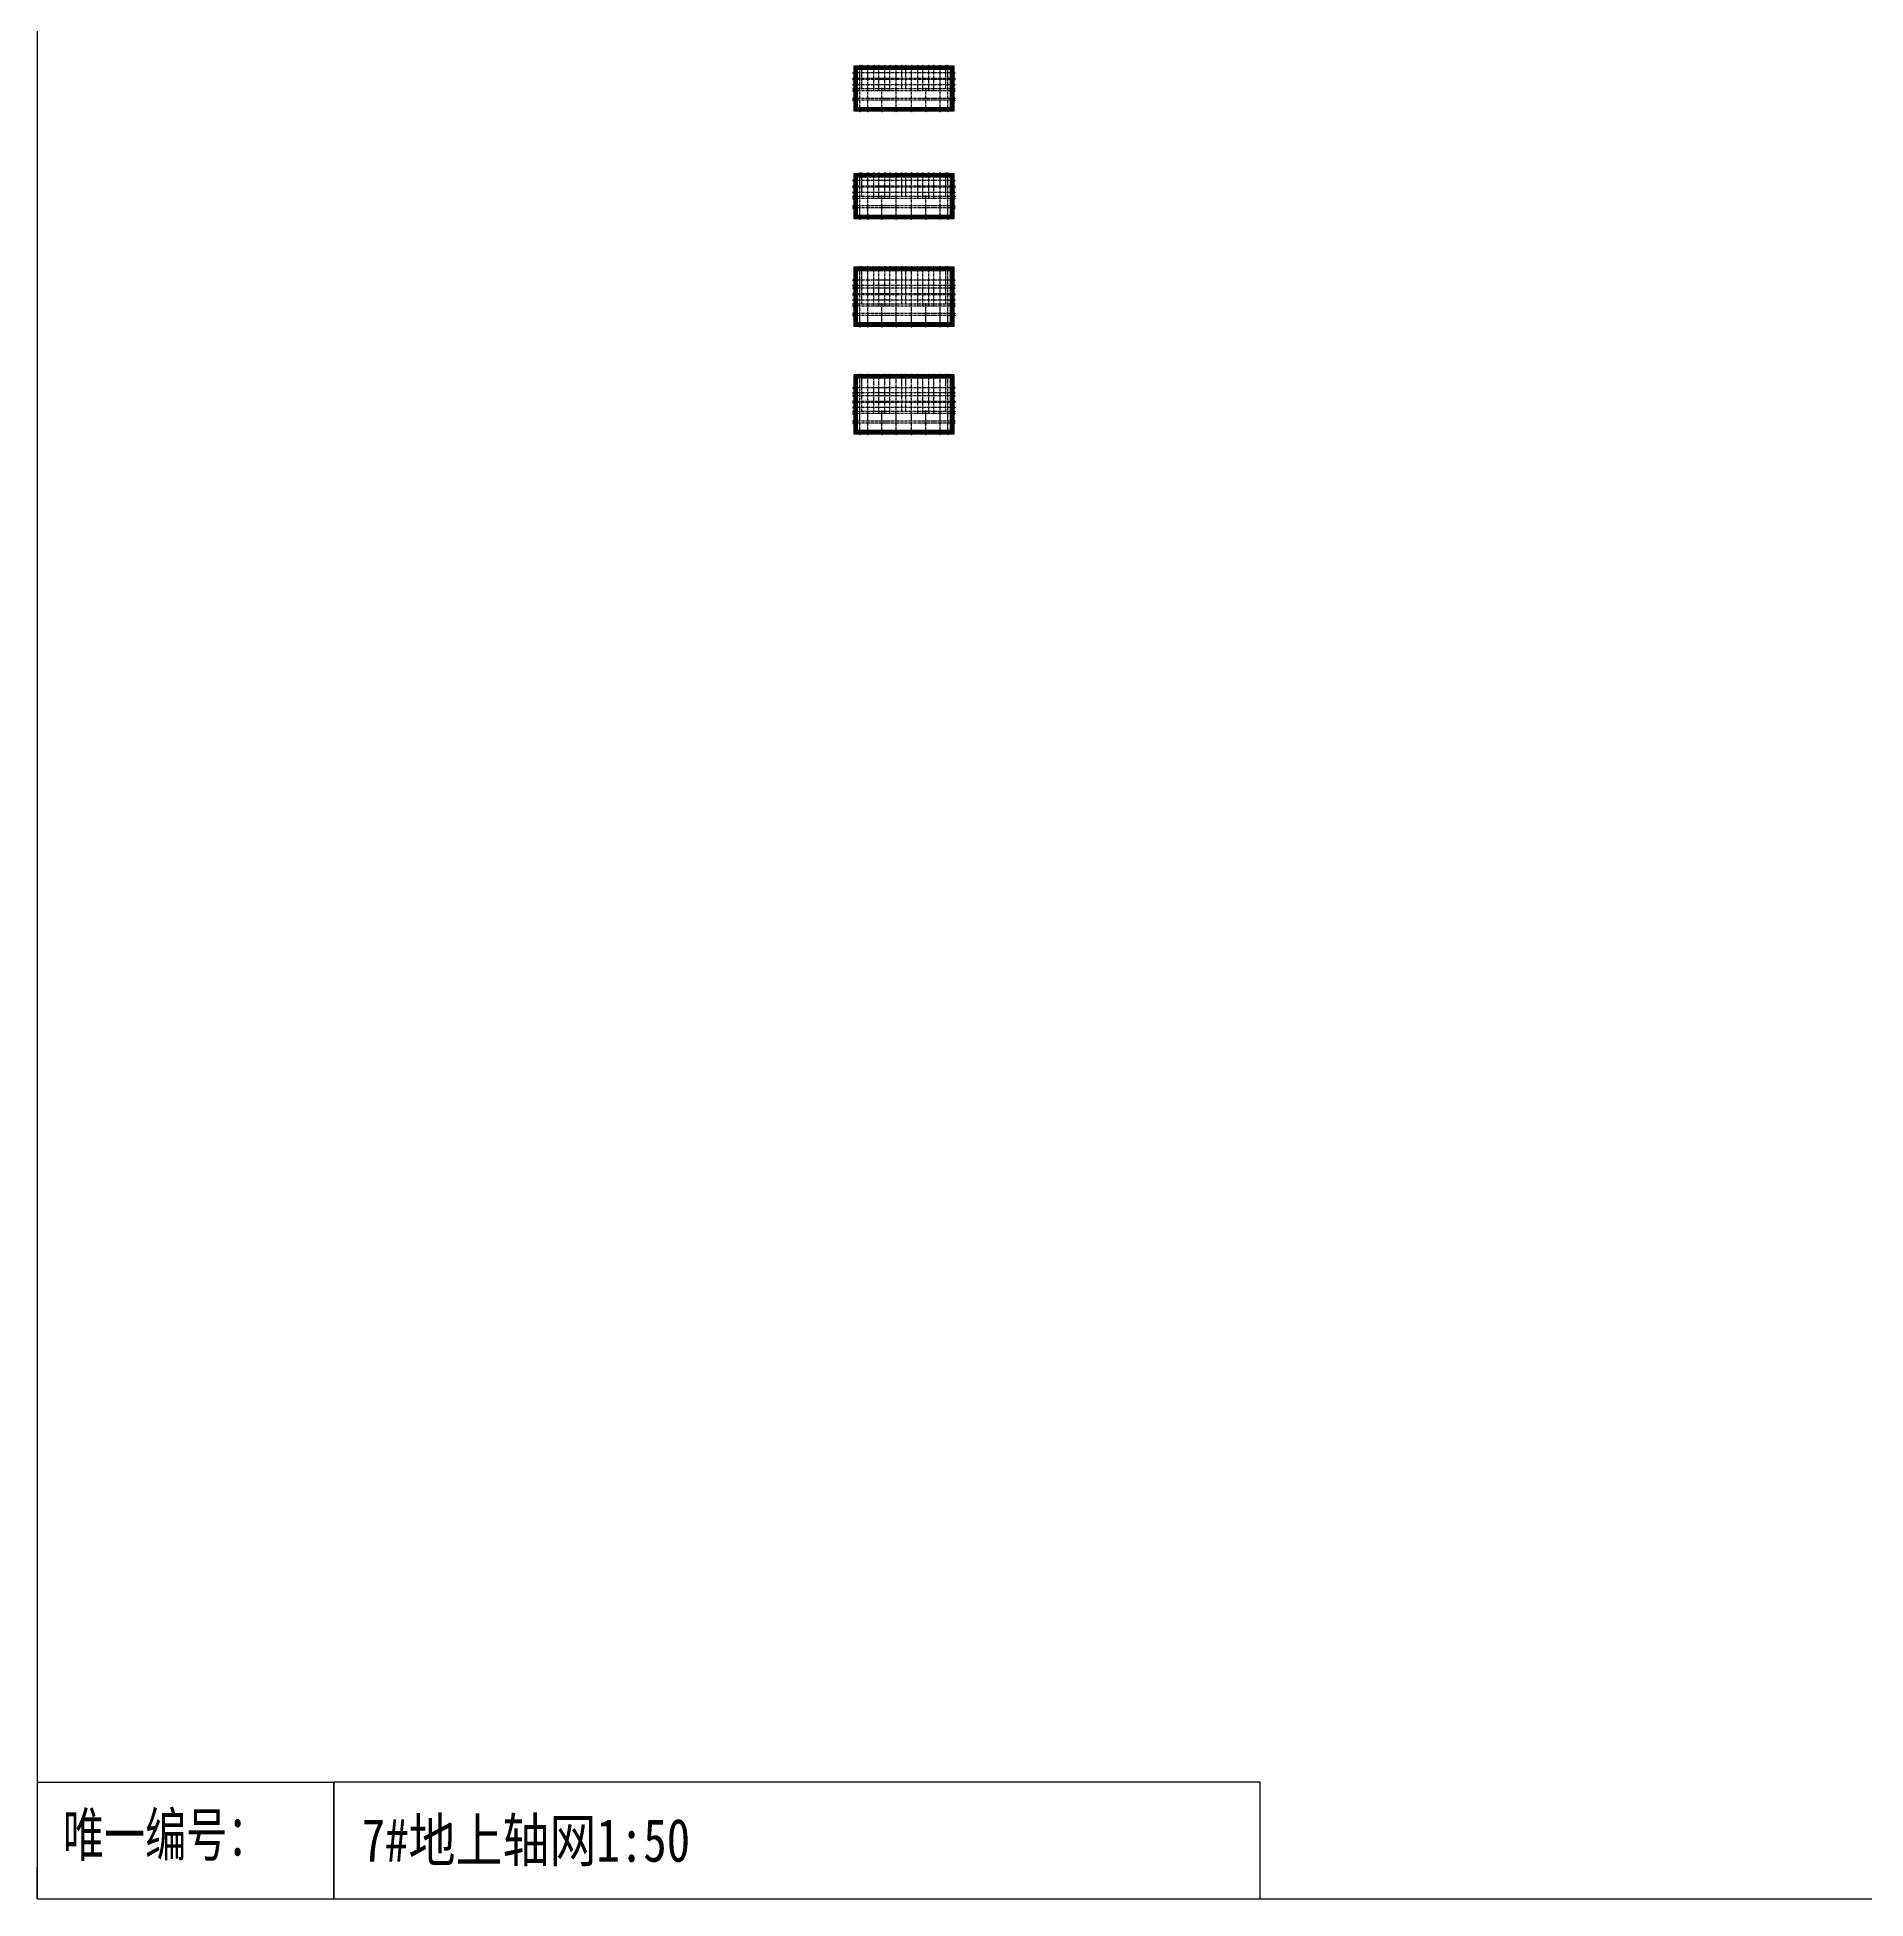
# Model space of a CAD drawing. Extents: x -678900 to 2378000, y 0 to 1700000.
# Drawn here: x 0 to 849550, y 0 to 865042 of the extents above; entities that cross this region are included whole.
import ezdxf
from ezdxf.enums import TextEntityAlignment as Align

# ---------------------------------------------------------------- set-up
doc = ezdxf.new("R2010")
doc.units = 0
doc.header["$LTSCALE"] = 1000
doc.header["$MEASUREMENT"] = 0
doc.linetypes.add('CENTER', pattern=[2, 1.25, -0.25, 0.25, -0.25])
doc.layers.get('0').update_dxf_attribs({"linetype": 'CONTINUOUS'})
doc.layers.get('DEFPOINTS').update_dxf_attribs({"color": 8, "linetype": 'CONTINUOUS'})
for name, color, linetype in [('AD-AXIS-AXIS', 1, 'CENTER'), ('AD-AXIS-CRCL', 3, 'CONTINUOUS'), ('AD-AXIS-NUMB', 255, 'CONTINUOUS'), ('C-XREF-INT', 7, 'CONTINUOUS')]:
    doc.layers.add(name, color=color, linetype=linetype)
doc.layers.add('C-XREF-SLCT', color=7, linetype='CONTINUOUS', plot=False)
doc.styles.add('Acs', font='', dxfattribs={"width": 0.7})
doc.styles.add('TH-STYLE1', font='', dxfattribs={"width": 0.7})
doc.styles.get('Acs').set_extended_font_data('SimSun')
doc.styles.get('TH-STYLE1').set_extended_font_data('SimSun')

# ---------------------------------------------------------------- blocks, each defined once
blk = doc.blocks.new('AcsAcadShareArea')
for points in [[(0, 0), (118900, 0), (118900, 85000), (0, 85000)], [(0, 0), (6893, 0), (6893, 2699), (0, 2699)], [(6893, 0), (28409, 0), (28409, 2708), (6893, 2708)], [(0, 733), (0, 733), (0, 0), (0, 0)]]:
    blk.add_lwpolyline(points, close=True)
at = {"insert": (597, 1991), "char_height": 1000, "width": 6073.9, "attachment_point": 1, "style": 'Acs'}
blk.add_mtext('唯一编号：', dxfattribs=at)
at = {"style": 'Acs', "width": 0.8}
blk.add_attdef('唯一编号', (7537, 861), '', height=1000, dxfattribs=at)
blk = doc.blocks.new('_A-axiso')
blk.add_circle((0, 0), 0.5)
at = {"layer": 'AD-AXIS-NUMB', "style": 'TH-STYLE1', "width": 0.7}
blk.add_attdef('A', text='', height=0.56, dxfattribs=at).set_placement((-0.25, -0.28), (0.25, -0.28), align=Align.FIT)
blk = doc.blocks.new('轴网')
at = {"layer": 'AD-AXIS-AXIS'}
for p, q in [((42002, 13300), (-1402, 13300)), ((42002, 10700), (-1402, 10700)), ((42002, 10200), (-1402, 10200)), ((-100, -2720, 0), (-100, 14924, 0)), ((800, 5850, 0), (800, 14924, 0)), ((3500, -2720, 0), (3500, 14924, 0)), ((6350, 4900, 0), (6350, 14924, 0)), ((8700, 4900, 0), (8700, 14924, 0)), ((11500, 4900, 0), (11500, 14924, 0)), ((13850, 4900, 0), (13850, 14924, 0)), ((16700, -2720, 0), (16700, 14924, 0)), ((19400, 5850, 0), (19400, 14924, 0)), ((21200, 5850, 0), (21200, 14924, 0)), ((23900, -2720, 0), (23900, 14924, 0)), ((26750, 4900, 0), (26750, 14924, 0)), ((29100, 4900, 0), (29100, 14924, 0)), ((31900, 4900, 0), (31900, 14924, 0)), ((34250, 4900, 0), (34250, 14924, 0)), ((37100, -2720, 0), (37100, 14924, 0)), ((39800, 5850, 0), (39800, 14924, 0)), ((40700, -2720, 0), (40700, 14924, 0)), ((42002, 7800), (-1402, 7800)), ((42002, 5950), (-1402, 5950)), ((42002, 5000), (-1402, 5000)), ((42002, 1500), (-1402, 1500)), ((42002, 600), (-1402, 600)), ((10100, -2720, 0), (10100, 6400, 0)), ((30500, -2720, 0), (30500, 6400, 0))]:
    blk.add_line(p, q, dxfattribs=at)
at = {"layer": 'AD-AXIS-CRCL'}
for p, q in [((-3002, 13300, 0), (-1402, 13300, 0)), ((-3002, 10700, 0), (-1402, 10700, 0)), ((-100, 16511, 0), (-100, 14911, 0)), ((800, 16511, 0), (800, 14911, 0)), ((3500, 16511, 0), (3500, 14911, 0)), ((6350, 16511, 0), (6350, 14911, 0)), ((8700, 16511, 0), (8700, 14911, 0)), ((11500, 16511, 0), (11500, 14911, 0)), ((13850, 16511, 0), (13850, 14911, 0)), ((16700, 16511, 0), (16700, 14911, 0)), ((19400, 16511, 0), (19400, 14911, 0)), ((21200, 16511, 0), (21200, 14911, 0)), ((23900, 16511, 0), (23900, 14911, 0)), ((26750, 16511, 0), (26750, 14911, 0)), ((29100, 16511, 0), (29100, 14911, 0)), ((31900, 16511, 0), (31900, 14911, 0)), ((34250, 16511, 0), (34250, 14911, 0)), ((37100, 16511, 0), (37100, 14911, 0)), ((39800, 16511, 0), (39800, 14911, 0)), ((40700, 16511, 0), (40700, 14911, 0)), ((43602, 13300, 0), (42002, 13300, 0)), ((43602, 10700, 0), (42002, 10700, 0)), ((-3002, 7800, 0), (-1402, 7800, 0)), ((-3002, 5950, 0), (-1402, 5950, 0)), ((-3002, 5000, 0), (-1402, 5000, 0)), ((-3002, 1500, 0), (-1402, 1500, 0)), ((-3002, 600, 0), (-1402, 600, 0)), ((43602, 7800, 0), (42002, 7800, 0)), ((43602, 5950, 0), (42002, 5950, 0)), ((43602, 5000, 0), (42002, 5000, 0)), ((43602, 1500, 0), (42002, 1500, 0)), ((43602, 600, 0), (42002, 600, 0)), ((-100, -4320, 0), (-100, -2720, 0)), ((3500, -4320), (3500, -2720)), ((10100, -4320), (10100, -2720)), ((16700, -4320), (16700, -2720)), ((23900, -4320), (23900, -2720)), ((30500, -4320), (30500, -2720)), ((37100, -4320), (37100, -2720)), ((40700, -4320), (40700, -2720))]:
    blk.add_line(p, q, dxfattribs=at)
at = {"layer": 'AD-AXIS-CRCL', "elevation": 0}
for points in [[(-1402, 10200), (-3002, 10200)], [(42002, 10200), (43602, 10200)]]:
    blk.add_lwpolyline(points, dxfattribs=at)
at = {"layer": 'DEFPOINTS', "elevation": 0}
for points in [[(-3002, -4320), (43602, -4320), (43602, 16511), (-3002, 16511)], [(-2602, -3920), (43202, -3920), (43202, 16111), (-2602, 16111)], [(-2202, -3520), (42802, -3520), (42802, 15711), (-2202, 15711)], [(-1802, -3120), (42402, -3120), (42402, 15311), (-1802, 15311)], [(-1402, -2720), (42002, -2720), (42002, 14911), (-1402, 14911)]]:
    blk.add_lwpolyline(points, close=True, dxfattribs=at)
at = {"layer": 'AD-AXIS-CRCL'}
ref = blk.add_blockref('_A-axiso', (-3202, 13300, 0), dxfattribs=dict(at, xscale=-400, yscale=400, zscale=400, rotation=180))
ref.add_attrib('A', '1/G', dxfattribs={"layer": 'AD-AXIS-NUMB', "height": 224, "style": 'TH-STYLE1', "width": 0.7}).set_placement((-3202, 13300, 0), align=Align.MIDDLE)
ref = blk.add_blockref('_A-axiso', (-3202, 10700, 0), dxfattribs=dict(at, xscale=-400, yscale=400, zscale=400, rotation=180))
ref.add_attrib('A', 'G', dxfattribs={"layer": 'AD-AXIS-NUMB', "height": 224, "style": 'TH-STYLE1', "width": 1.256473}).set_placement((-3202, 10700, 0), align=Align.MIDDLE)
ref = blk.add_blockref('_A-axiso', (-3202, 10200, 0), dxfattribs=dict(at, xscale=-400, yscale=400, zscale=400, rotation=180))
ref.add_attrib('A', 'F', dxfattribs={"layer": 'AD-AXIS-NUMB', "height": 224, "style": 'TH-STYLE1', "width": 1.256473}).set_placement((-3202, 10200, 0), align=Align.MIDDLE)
ref = blk.add_blockref('_A-axiso', (-100, 16711, 0), dxfattribs=dict(at, xscale=400, yscale=400, zscale=400, rotation=180))
ref.add_attrib('A', '1', dxfattribs={"layer": 'AD-AXIS-NUMB', "height": 224, "style": 'TH-STYLE1', "width": 1.256473}).set_placement((-100, 16711, 0), align=Align.MIDDLE)
ref = blk.add_blockref('_A-axiso', (800, 16711, 0), dxfattribs=dict(at, xscale=400, yscale=400, zscale=400, rotation=180))
ref.add_attrib('A', '2', dxfattribs={"layer": 'AD-AXIS-NUMB', "height": 224, "style": 'TH-STYLE1', "width": 1.256473}).set_placement((800, 16711, 0), align=Align.MIDDLE)
ref = blk.add_blockref('_A-axiso', (3500, 16711, 0), dxfattribs=dict(at, xscale=400, yscale=400, zscale=400, rotation=180))
ref.add_attrib('A', '3', dxfattribs={"layer": 'AD-AXIS-NUMB', "height": 224, "style": 'TH-STYLE1', "width": 1.256473}).set_placement((3500, 16711, 0), align=Align.MIDDLE)
ref = blk.add_blockref('_A-axiso', (6350, 16711, 0), dxfattribs=dict(at, xscale=400, yscale=400, zscale=400, rotation=180))
ref.add_attrib('A', '4', dxfattribs={"layer": 'AD-AXIS-NUMB', "height": 224, "style": 'TH-STYLE1', "width": 1.256473}).set_placement((6350, 16711, 0), align=Align.MIDDLE)
ref = blk.add_blockref('_A-axiso', (8700, 16711, 0), dxfattribs=dict(at, xscale=400, yscale=400, zscale=400, rotation=180))
ref.add_attrib('A', '5', dxfattribs={"layer": 'AD-AXIS-NUMB', "height": 224, "style": 'TH-STYLE1', "width": 1.256473}).set_placement((8700, 16711, 0), align=Align.MIDDLE)
ref = blk.add_blockref('_A-axiso', (11500, 16711, 0), dxfattribs=dict(at, xscale=400, yscale=400, zscale=400, rotation=180))
ref.add_attrib('A', '7', dxfattribs={"layer": 'AD-AXIS-NUMB', "height": 224, "style": 'TH-STYLE1', "width": 1.256473}).set_placement((11500, 16711, 0), align=Align.MIDDLE)
ref = blk.add_blockref('_A-axiso', (13850, 16711, 0), dxfattribs=dict(at, xscale=400, yscale=400, zscale=400, rotation=180))
ref.add_attrib('A', '8', dxfattribs={"layer": 'AD-AXIS-NUMB', "height": 224, "style": 'TH-STYLE1', "width": 1.256473}).set_placement((13850, 16711, 0), align=Align.MIDDLE)
ref = blk.add_blockref('_A-axiso', (16700, 16711, 0), dxfattribs=dict(at, xscale=400, yscale=400, zscale=400, rotation=180))
ref.add_attrib('A', '9', dxfattribs={"layer": 'AD-AXIS-NUMB', "height": 224, "style": 'TH-STYLE1', "width": 1.256473}).set_placement((16700, 16711, 0), align=Align.MIDDLE)
ref = blk.add_blockref('_A-axiso', (19400, 16711, 0), dxfattribs=dict(at, xscale=400, yscale=400, zscale=400, rotation=180))
ref.add_attrib('A', '10', dxfattribs={"layer": 'AD-AXIS-NUMB', "height": 224, "style": 'TH-STYLE1', "width": 1.256473}).set_placement((19400, 16711, 0), align=Align.MIDDLE)
ref = blk.add_blockref('_A-axiso', (21200, 16711, 0), dxfattribs=dict(at, xscale=400, yscale=400, zscale=400, rotation=180))
ref.add_attrib('A', '11', dxfattribs={"layer": 'AD-AXIS-NUMB', "height": 224, "style": 'TH-STYLE1', "width": 1.256473}).set_placement((21200, 16711, 0), align=Align.MIDDLE)
ref = blk.add_blockref('_A-axiso', (23900, 16711, 0), dxfattribs=dict(at, xscale=400, yscale=400, zscale=400, rotation=180))
ref.add_attrib('A', '12', dxfattribs={"layer": 'AD-AXIS-NUMB', "height": 224, "style": 'TH-STYLE1', "width": 1.256473}).set_placement((23900, 16711, 0), align=Align.MIDDLE)
ref = blk.add_blockref('_A-axiso', (26750, 16711, 0), dxfattribs=dict(at, xscale=400, yscale=400, zscale=400, rotation=180))
ref.add_attrib('A', '13', dxfattribs={"layer": 'AD-AXIS-NUMB', "height": 224, "style": 'TH-STYLE1', "width": 1.256473}).set_placement((26750, 16711, 0), align=Align.MIDDLE)
ref = blk.add_blockref('_A-axiso', (29100, 16711, 0), dxfattribs=dict(at, xscale=400, yscale=400, zscale=400, rotation=180))
ref.add_attrib('A', '14', dxfattribs={"layer": 'AD-AXIS-NUMB', "height": 224, "style": 'TH-STYLE1', "width": 1.256473}).set_placement((29100, 16711, 0), align=Align.MIDDLE)
ref = blk.add_blockref('_A-axiso', (31900, 16711, 0), dxfattribs=dict(at, xscale=400, yscale=400, zscale=400, rotation=180))
ref.add_attrib('A', '16', dxfattribs={"layer": 'AD-AXIS-NUMB', "height": 224, "style": 'TH-STYLE1', "width": 1.256473}).set_placement((31900, 16711, 0), align=Align.MIDDLE)
ref = blk.add_blockref('_A-axiso', (34250, 16711, 0), dxfattribs=dict(at, xscale=400, yscale=400, zscale=400, rotation=180))
ref.add_attrib('A', '17', dxfattribs={"layer": 'AD-AXIS-NUMB', "height": 224, "style": 'TH-STYLE1', "width": 1.256473}).set_placement((34250, 16711, 0), align=Align.MIDDLE)
ref = blk.add_blockref('_A-axiso', (37100, 16711, 0), dxfattribs=dict(at, xscale=400, yscale=400, zscale=400, rotation=180))
ref.add_attrib('A', '18', dxfattribs={"layer": 'AD-AXIS-NUMB', "height": 224, "style": 'TH-STYLE1', "width": 1.256473}).set_placement((37100, 16711, 0), align=Align.MIDDLE)
ref = blk.add_blockref('_A-axiso', (39800, 16711, 0), dxfattribs=dict(at, xscale=400, yscale=400, zscale=400, rotation=180))
ref.add_attrib('A', '19', dxfattribs={"layer": 'AD-AXIS-NUMB', "height": 224, "style": 'TH-STYLE1', "width": 1.256473}).set_placement((39800, 16711, 0), align=Align.MIDDLE)
ref = blk.add_blockref('_A-axiso', (40700, 16711, 0), dxfattribs=dict(at, xscale=400, yscale=400, zscale=400, rotation=180))
ref.add_attrib('A', '20', dxfattribs={"layer": 'AD-AXIS-NUMB', "height": 224, "style": 'TH-STYLE1', "width": 1.256473}).set_placement((40700, 16711, 0), align=Align.MIDDLE)
ref = blk.add_blockref('_A-axiso', (43802, 13300, 0), dxfattribs=dict(at, xscale=400, yscale=400, zscale=400, rotation=180))
ref.add_attrib('A', '1/G', dxfattribs={"layer": 'AD-AXIS-NUMB', "height": 224, "style": 'TH-STYLE1', "width": 0.7}).set_placement((43802, 13300, 0), align=Align.MIDDLE)
ref = blk.add_blockref('_A-axiso', (43802, 10700, 0), dxfattribs=dict(at, xscale=400, yscale=400, zscale=400, rotation=180))
ref.add_attrib('A', 'G', dxfattribs={"layer": 'AD-AXIS-NUMB', "height": 224, "style": 'TH-STYLE1', "width": 1.256473}).set_placement((43802, 10700, 0), align=Align.MIDDLE)
ref = blk.add_blockref('_A-axiso', (43802, 10200, 0), dxfattribs=dict(at, xscale=400, yscale=400, zscale=400, rotation=180))
ref.add_attrib('A', 'F', dxfattribs={"layer": 'AD-AXIS-NUMB', "height": 224, "style": 'TH-STYLE1', "width": 1.256473}).set_placement((43802, 10200, 0), align=Align.MIDDLE)
ref = blk.add_blockref('_A-axiso', (-3202, 7800, 0), dxfattribs=dict(at, xscale=-400, yscale=400, zscale=400, rotation=180))
ref.add_attrib('A', 'E', dxfattribs={"layer": 'AD-AXIS-NUMB', "height": 224, "style": 'TH-STYLE1', "width": 1.256473}).set_placement((-3202, 7800, 0), align=Align.MIDDLE)
ref = blk.add_blockref('_A-axiso', (-3202, 5950, 0), dxfattribs=dict(at, xscale=-400, yscale=400, zscale=400, rotation=180))
ref.add_attrib('A', 'D', dxfattribs={"layer": 'AD-AXIS-NUMB', "height": 224, "style": 'TH-STYLE1', "width": 1.256473}).set_placement((-3202, 5950, 0), align=Align.MIDDLE)
ref = blk.add_blockref('_A-axiso', (-3202, 5000, 0), dxfattribs=dict(at, xscale=-400, yscale=400, zscale=400, rotation=180))
ref.add_attrib('A', 'C', dxfattribs={"layer": 'AD-AXIS-NUMB', "height": 224, "style": 'TH-STYLE1', "width": 1.256473}).set_placement((-3202, 5000, 0), align=Align.MIDDLE)
ref = blk.add_blockref('_A-axiso', (-3202, 1500, 0), dxfattribs=dict(at, xscale=-400, yscale=400, zscale=400, rotation=180))
ref.add_attrib('A', 'B', dxfattribs={"layer": 'AD-AXIS-NUMB', "height": 224, "style": 'TH-STYLE1', "width": 1.256473}).set_placement((-3202, 1500, 0), align=Align.MIDDLE)
ref = blk.add_blockref('_A-axiso', (-3202, 600, 0), dxfattribs=dict(at, xscale=-400, yscale=400, zscale=400, rotation=180))
ref.add_attrib('A', 'A', dxfattribs={"layer": 'AD-AXIS-NUMB', "height": 224, "style": 'TH-STYLE1', "width": 1.256473}).set_placement((-3202, 600, 0), align=Align.MIDDLE)
ref = blk.add_blockref('_A-axiso', (43802, 7800, 0), dxfattribs=dict(at, xscale=400, yscale=400, zscale=400, rotation=180))
ref.add_attrib('A', 'E', dxfattribs={"layer": 'AD-AXIS-NUMB', "height": 224, "style": 'TH-STYLE1', "width": 1.256473}).set_placement((43802, 7800, 0), align=Align.MIDDLE)
ref = blk.add_blockref('_A-axiso', (43802, 5950, 0), dxfattribs=dict(at, xscale=400, yscale=400, zscale=400, rotation=180))
ref.add_attrib('A', 'D', dxfattribs={"layer": 'AD-AXIS-NUMB', "height": 224, "style": 'TH-STYLE1', "width": 1.256473}).set_placement((43802, 5950, 0), align=Align.MIDDLE)
ref = blk.add_blockref('_A-axiso', (43802, 5000, 0), dxfattribs=dict(at, xscale=400, yscale=400, zscale=400, rotation=180))
ref.add_attrib('A', 'C', dxfattribs={"layer": 'AD-AXIS-NUMB', "height": 224, "style": 'TH-STYLE1', "width": 1.256473}).set_placement((43802, 5000, 0), align=Align.MIDDLE)
ref = blk.add_blockref('_A-axiso', (43802, 1500, 0), dxfattribs=dict(at, xscale=400, yscale=400, zscale=400, rotation=180))
ref.add_attrib('A', 'B', dxfattribs={"layer": 'AD-AXIS-NUMB', "height": 224, "style": 'TH-STYLE1', "width": 1.256473}).set_placement((43802, 1500, 0), align=Align.MIDDLE)
ref = blk.add_blockref('_A-axiso', (43802, 600, 0), dxfattribs=dict(at, xscale=400, yscale=400, zscale=400, rotation=180))
ref.add_attrib('A', 'A', dxfattribs={"layer": 'AD-AXIS-NUMB', "height": 224, "style": 'TH-STYLE1', "width": 1.256473}).set_placement((43802, 600, 0), align=Align.MIDDLE)
ref = blk.add_blockref('_A-axiso', (-100, -4520, 0), dxfattribs=dict(at, xscale=-400, yscale=400, zscale=400))
ref.add_attrib('A', '1', dxfattribs={"layer": 'AD-AXIS-NUMB', "height": 224, "style": 'TH-STYLE1', "width": 1.256473}).set_placement((-100, -4520, 0), align=Align.MIDDLE)
ref = blk.add_blockref('_A-axiso', (3500, -4520), dxfattribs=dict(at, xscale=-400, yscale=400, zscale=400))
ref.add_attrib('A', '3', dxfattribs={"layer": 'AD-AXIS-NUMB', "height": 224, "style": 'TH-STYLE1', "width": 1.256473}).set_placement((3500, -4520), align=Align.MIDDLE)
ref = blk.add_blockref('_A-axiso', (10100, -4520), dxfattribs=dict(at, xscale=-400, yscale=400, zscale=400))
ref.add_attrib('A', '6', dxfattribs={"layer": 'AD-AXIS-NUMB', "height": 224, "style": 'TH-STYLE1', "width": 1.256473}).set_placement((10100, -4520), align=Align.MIDDLE)
ref = blk.add_blockref('_A-axiso', (16700, -4520), dxfattribs=dict(at, xscale=-400, yscale=400, zscale=400))
ref.add_attrib('A', '9', dxfattribs={"layer": 'AD-AXIS-NUMB', "height": 224, "style": 'TH-STYLE1', "width": 1.256473}).set_placement((16700, -4520), align=Align.MIDDLE)
ref = blk.add_blockref('_A-axiso', (23900, -4520), dxfattribs=dict(at, xscale=-400, yscale=400, zscale=400))
ref.add_attrib('A', '12', dxfattribs={"layer": 'AD-AXIS-NUMB', "height": 224, "style": 'TH-STYLE1', "width": 1.256473}).set_placement((23900, -4520), align=Align.MIDDLE)
ref = blk.add_blockref('_A-axiso', (30500, -4520), dxfattribs=dict(at, xscale=-400, yscale=400, zscale=400))
ref.add_attrib('A', '15', dxfattribs={"layer": 'AD-AXIS-NUMB', "height": 224, "style": 'TH-STYLE1', "width": 1.256473}).set_placement((30500, -4520), align=Align.MIDDLE)
ref = blk.add_blockref('_A-axiso', (37100, -4520), dxfattribs=dict(at, xscale=-400, yscale=400, zscale=400))
ref.add_attrib('A', '18', dxfattribs={"layer": 'AD-AXIS-NUMB', "height": 224, "style": 'TH-STYLE1', "width": 1.256473}).set_placement((37100, -4520), align=Align.MIDDLE)
ref = blk.add_blockref('_A-axiso', (40700, -4520), dxfattribs=dict(at, xscale=-400, yscale=400, zscale=400))
ref.add_attrib('A', '20', dxfattribs={"layer": 'AD-AXIS-NUMB', "height": 224, "style": 'TH-STYLE1', "width": 1.256473}).set_placement((40700, -4520), align=Align.MIDDLE)
blk = doc.blocks.new('轴网-1F')
at = {"layer": 'AD-AXIS-AXIS'}
for p, q in [((-100, -2720, 0), (-100, 21424, 0)), ((800, 5850, 0), (800, 21424, 0)), ((3500, -2720, 0), (3500, 21424, 0)), ((6350, 4900, 0), (6350, 21424, 0)), ((8700, 4900, 0), (8700, 21424, 0)), ((11500, 4900, 0), (11500, 21424, 0)), ((13850, 4900, 0), (13850, 21424, 0)), ((16700, -2720, 0), (16700, 21424, 0)), ((19400, 5850, 0), (19400, 21424, 0)), ((21200, 5850, 0), (21200, 21424, 0)), ((23900, -2720, 0), (23900, 21424, 0)), ((26750, 4900, 0), (26750, 21424, 0)), ((29100, 4900, 0), (29100, 21424, 0)), ((31900, 4900, 0), (31900, 21424, 0)), ((34250, 4900, 0), (34250, 21424, 0)), ((37100, -2720, 0), (37100, 21424, 0)), ((39800, 5850, 0), (39800, 21424, 0)), ((40700, -2720, 0), (40700, 21424, 0)), ((42002, 17050), (-1402, 17050)), ((42002, 14600), (-1402, 14600)), ((42002, 13300), (-1402, 13300)), ((42002, 10700), (-1402, 10700)), ((42002, 10200), (-1402, 10200)), ((42002, 7800), (-1402, 7800)), ((42002, 5950), (-1402, 5950)), ((42002, 5000), (-1402, 5000)), ((42002, 1500), (-1402, 1500)), ((42002, 600), (-1402, 600)), ((10100, -2720, 0), (10100, 6400, 0)), ((30500, -2720, 0), (30500, 6400, 0))]:
    blk.add_line(p, q, dxfattribs=at)
at = {"layer": 'AD-AXIS-CRCL'}
for p, q in [((-100, 23011, 0), (-100, 21411, 0)), ((800, 23011, 0), (800, 21411, 0)), ((3500, 23011, 0), (3500, 21411, 0)), ((6350, 23011, 0), (6350, 21411, 0)), ((8700, 23011, 0), (8700, 21411, 0)), ((11500, 23011, 0), (11500, 21411, 0)), ((13850, 23011, 0), (13850, 21411, 0)), ((16700, 23011, 0), (16700, 21411, 0)), ((19400, 23011, 0), (19400, 21411, 0)), ((21200, 23011, 0), (21200, 21411, 0)), ((23900, 23011, 0), (23900, 21411, 0)), ((26750, 23011, 0), (26750, 21411, 0)), ((29100, 23011, 0), (29100, 21411, 0)), ((31900, 23011, 0), (31900, 21411, 0)), ((34250, 23011, 0), (34250, 21411, 0)), ((37100, 23011, 0), (37100, 21411, 0)), ((39800, 23011, 0), (39800, 21411, 0)), ((40700, 23011, 0), (40700, 21411, 0)), ((-3002, 17050, 0), (-1402, 17050, 0)), ((-3002, 14600, 0), (-1402, 14600, 0)), ((-3002, 13300, 0), (-1402, 13300, 0)), ((-3002, 10700, 0), (-1402, 10700, 0)), ((43602, 17050, 0), (42002, 17050)), ((43602, 14600, 0), (42002, 14600)), ((43602, 13300, 0), (42002, 13300)), ((43602, 10700, 0), (42002, 10700)), ((-3002, 7800, 0), (-1402, 7800, 0)), ((-3002, 5950, 0), (-1402, 5950, 0)), ((-3002, 5000, 0), (-1402, 5000, 0)), ((-3002, 1500, 0), (-1402, 1500, 0)), ((-3002, 600, 0), (-1402, 600, 0)), ((43602, 7800, 0), (42002, 7800)), ((43602, 5950, 0), (42002, 5950)), ((43602, 5000, 0), (42002, 5000)), ((43602, 1500, 0), (42002, 1500)), ((43602, 600, 0), (42002, 600)), ((-100, -4320, 0), (-100, -2720, 0)), ((3500, -4320, 0), (3500, -2720, 0)), ((10100, -4320, 0), (10100, -2720, 0)), ((16700, -4320, 0), (16700, -2720, 0)), ((23900, -4320, 0), (23900, -2720, 0)), ((30500, -4320, 0), (30500, -2720, 0)), ((37100, -4320, 0), (37100, -2720, 0)), ((40700, -4320, 0), (40700, -2720, 0))]:
    blk.add_line(p, q, dxfattribs=at)
for points in [[(-1402, 10200), (-3002, 10200)], [(42002, 10200), (43602, 10200)]]:
    blk.add_lwpolyline(points, dxfattribs=at)
at = {"layer": 'DEFPOINTS', "elevation": 0}
for points in [[(-3002, -4320), (43602, -4320), (43602, 23011), (-3002, 23011)], [(-2602, -3920), (43202, -3920), (43202, 22611), (-2602, 22611)], [(-2202, -3520), (42802, -3520), (42802, 22211), (-2202, 22211)], [(-1802, -3120), (42402, -3120), (42402, 21811), (-1802, 21811)], [(-1402, -2720), (42002, -2720), (42002, 21411), (-1402, 21411)]]:
    blk.add_lwpolyline(points, close=True, dxfattribs=at)
at = {"layer": 'AD-AXIS-CRCL'}
ref = blk.add_blockref('_A-axiso', (-100, 23211, 0), dxfattribs=dict(at, xscale=400, yscale=400, zscale=400, rotation=180))
ref.add_attrib('A', '1', dxfattribs={"layer": 'AD-AXIS-NUMB', "height": 224, "style": 'TH-STYLE1', "width": 1.256473}).set_placement((-100, 23211, 0), align=Align.MIDDLE)
ref = blk.add_blockref('_A-axiso', (800, 23211, 0), dxfattribs=dict(at, xscale=400, yscale=400, zscale=400, rotation=180))
ref.add_attrib('A', '2', dxfattribs={"layer": 'AD-AXIS-NUMB', "height": 224, "style": 'TH-STYLE1', "width": 1.256473}).set_placement((800, 23211, 0), align=Align.MIDDLE)
ref = blk.add_blockref('_A-axiso', (3500, 23211, 0), dxfattribs=dict(at, xscale=400, yscale=400, zscale=400, rotation=180))
ref.add_attrib('A', '3', dxfattribs={"layer": 'AD-AXIS-NUMB', "height": 224, "style": 'TH-STYLE1', "width": 1.256473}).set_placement((3500, 23211, 0), align=Align.MIDDLE)
ref = blk.add_blockref('_A-axiso', (6350, 23211, 0), dxfattribs=dict(at, xscale=400, yscale=400, zscale=400, rotation=180))
ref.add_attrib('A', '4', dxfattribs={"layer": 'AD-AXIS-NUMB', "height": 224, "style": 'TH-STYLE1', "width": 1.256473}).set_placement((6350, 23211, 0), align=Align.MIDDLE)
ref = blk.add_blockref('_A-axiso', (8700, 23211, 0), dxfattribs=dict(at, xscale=400, yscale=400, zscale=400, rotation=180))
ref.add_attrib('A', '5', dxfattribs={"layer": 'AD-AXIS-NUMB', "height": 224, "style": 'TH-STYLE1', "width": 1.256473}).set_placement((8700, 23211, 0), align=Align.MIDDLE)
ref = blk.add_blockref('_A-axiso', (11500, 23211, 0), dxfattribs=dict(at, xscale=400, yscale=400, zscale=400, rotation=180))
ref.add_attrib('A', '7', dxfattribs={"layer": 'AD-AXIS-NUMB', "height": 224, "style": 'TH-STYLE1', "width": 1.256473}).set_placement((11500, 23211, 0), align=Align.MIDDLE)
ref = blk.add_blockref('_A-axiso', (13850, 23211, 0), dxfattribs=dict(at, xscale=400, yscale=400, zscale=400, rotation=180))
ref.add_attrib('A', '8', dxfattribs={"layer": 'AD-AXIS-NUMB', "height": 224, "style": 'TH-STYLE1', "width": 1.256473}).set_placement((13850, 23211, 0), align=Align.MIDDLE)
ref = blk.add_blockref('_A-axiso', (16700, 23211, 0), dxfattribs=dict(at, xscale=400, yscale=400, zscale=400, rotation=180))
ref.add_attrib('A', '9', dxfattribs={"layer": 'AD-AXIS-NUMB', "height": 224, "style": 'TH-STYLE1', "width": 1.256473}).set_placement((16700, 23211, 0), align=Align.MIDDLE)
ref = blk.add_blockref('_A-axiso', (19400, 23211, 0), dxfattribs=dict(at, xscale=400, yscale=400, zscale=400, rotation=180))
ref.add_attrib('A', '10', dxfattribs={"layer": 'AD-AXIS-NUMB', "height": 224, "style": 'TH-STYLE1', "width": 1.256473}).set_placement((19400, 23211, 0), align=Align.MIDDLE)
ref = blk.add_blockref('_A-axiso', (21200, 23211, 0), dxfattribs=dict(at, xscale=400, yscale=400, zscale=400, rotation=180))
ref.add_attrib('A', '11', dxfattribs={"layer": 'AD-AXIS-NUMB', "height": 224, "style": 'TH-STYLE1', "width": 1.256473}).set_placement((21200, 23211, 0), align=Align.MIDDLE)
ref = blk.add_blockref('_A-axiso', (23900, 23211, 0), dxfattribs=dict(at, xscale=400, yscale=400, zscale=400, rotation=180))
ref.add_attrib('A', '12', dxfattribs={"layer": 'AD-AXIS-NUMB', "height": 224, "style": 'TH-STYLE1', "width": 1.256473}).set_placement((23900, 23211, 0), align=Align.MIDDLE)
ref = blk.add_blockref('_A-axiso', (26750, 23211, 0), dxfattribs=dict(at, xscale=400, yscale=400, zscale=400, rotation=180))
ref.add_attrib('A', '13', dxfattribs={"layer": 'AD-AXIS-NUMB', "height": 224, "style": 'TH-STYLE1', "width": 1.256473}).set_placement((26750, 23211, 0), align=Align.MIDDLE)
ref = blk.add_blockref('_A-axiso', (29100, 23211, 0), dxfattribs=dict(at, xscale=400, yscale=400, zscale=400, rotation=180))
ref.add_attrib('A', '14', dxfattribs={"layer": 'AD-AXIS-NUMB', "height": 224, "style": 'TH-STYLE1', "width": 1.256473}).set_placement((29100, 23211, 0), align=Align.MIDDLE)
ref = blk.add_blockref('_A-axiso', (31900, 23211, 0), dxfattribs=dict(at, xscale=400, yscale=400, zscale=400, rotation=180))
ref.add_attrib('A', '16', dxfattribs={"layer": 'AD-AXIS-NUMB', "height": 224, "style": 'TH-STYLE1', "width": 1.256473}).set_placement((31900, 23211, 0), align=Align.MIDDLE)
ref = blk.add_blockref('_A-axiso', (34250, 23211, 0), dxfattribs=dict(at, xscale=400, yscale=400, zscale=400, rotation=180))
ref.add_attrib('A', '17', dxfattribs={"layer": 'AD-AXIS-NUMB', "height": 224, "style": 'TH-STYLE1', "width": 1.256473}).set_placement((34250, 23211, 0), align=Align.MIDDLE)
ref = blk.add_blockref('_A-axiso', (37100, 23211, 0), dxfattribs=dict(at, xscale=400, yscale=400, zscale=400, rotation=180))
ref.add_attrib('A', '18', dxfattribs={"layer": 'AD-AXIS-NUMB', "height": 224, "style": 'TH-STYLE1', "width": 1.256473}).set_placement((37100, 23211, 0), align=Align.MIDDLE)
ref = blk.add_blockref('_A-axiso', (39800, 23211, 0), dxfattribs=dict(at, xscale=400, yscale=400, zscale=400, rotation=180))
ref.add_attrib('A', '19', dxfattribs={"layer": 'AD-AXIS-NUMB', "height": 224, "style": 'TH-STYLE1', "width": 1.256473}).set_placement((39800, 23211, 0), align=Align.MIDDLE)
ref = blk.add_blockref('_A-axiso', (40700, 23211, 0), dxfattribs=dict(at, xscale=400, yscale=400, zscale=400, rotation=180))
ref.add_attrib('A', '20', dxfattribs={"layer": 'AD-AXIS-NUMB', "height": 224, "style": 'TH-STYLE1', "width": 1.256473}).set_placement((40700, 23211, 0), align=Align.MIDDLE)
ref = blk.add_blockref('_A-axiso', (-3202, 17050, 0), dxfattribs=dict(at, xscale=-400, yscale=400, zscale=400, rotation=180))
ref.add_attrib('A', '3/G', dxfattribs={"layer": 'AD-AXIS-NUMB', "height": 224, "style": 'TH-STYLE1', "width": 0.7}).set_placement((-3202, 17050, 0), align=Align.MIDDLE)
ref = blk.add_blockref('_A-axiso', (-3202, 14600, 0), dxfattribs=dict(at, xscale=-400, yscale=400, zscale=400, rotation=180))
ref.add_attrib('A', '2/G', dxfattribs={"layer": 'AD-AXIS-NUMB', "height": 224, "style": 'TH-STYLE1', "width": 0.7}).set_placement((-3202, 14600, 0), align=Align.MIDDLE)
ref = blk.add_blockref('_A-axiso', (-3202, 13300, 0), dxfattribs=dict(at, xscale=-400, yscale=400, zscale=400, rotation=180))
ref.add_attrib('A', '1/G', dxfattribs={"layer": 'AD-AXIS-NUMB', "height": 224, "style": 'TH-STYLE1', "width": 0.7}).set_placement((-3202, 13300, 0), align=Align.MIDDLE)
ref = blk.add_blockref('_A-axiso', (-3202, 10700, 0), dxfattribs=dict(at, xscale=-400, yscale=400, zscale=400, rotation=180))
ref.add_attrib('A', 'G', dxfattribs={"layer": 'AD-AXIS-NUMB', "height": 224, "style": 'TH-STYLE1', "width": 1.256473}).set_placement((-3202, 10700, 0), align=Align.MIDDLE)
ref = blk.add_blockref('_A-axiso', (-3202, 10200, 0), dxfattribs=dict(at, xscale=-400, yscale=400, zscale=400, rotation=180))
ref.add_attrib('A', 'F', dxfattribs={"layer": 'AD-AXIS-NUMB', "height": 224, "style": 'TH-STYLE1', "width": 1.256473}).set_placement((-3202, 10200, 0), align=Align.MIDDLE)
ref = blk.add_blockref('_A-axiso', (43802, 17050, 0), dxfattribs=dict(at, xscale=400, yscale=400, zscale=400, rotation=180))
ref.add_attrib('A', '3/G', dxfattribs={"layer": 'AD-AXIS-NUMB', "height": 224, "style": 'TH-STYLE1', "width": 0.7}).set_placement((43802, 17050, 0), align=Align.MIDDLE)
ref = blk.add_blockref('_A-axiso', (43802, 14600, 0), dxfattribs=dict(at, xscale=400, yscale=400, zscale=400, rotation=180))
ref.add_attrib('A', '2/G', dxfattribs={"layer": 'AD-AXIS-NUMB', "height": 224, "style": 'TH-STYLE1', "width": 0.7}).set_placement((43802, 14600, 0), align=Align.MIDDLE)
ref = blk.add_blockref('_A-axiso', (43802, 13300, 0), dxfattribs=dict(at, xscale=400, yscale=400, zscale=400, rotation=180))
ref.add_attrib('A', '1/G', dxfattribs={"layer": 'AD-AXIS-NUMB', "height": 224, "style": 'TH-STYLE1', "width": 0.7}).set_placement((43802, 13300, 0), align=Align.MIDDLE)
ref = blk.add_blockref('_A-axiso', (43802, 10700, 0), dxfattribs=dict(at, xscale=400, yscale=400, zscale=400, rotation=180))
ref.add_attrib('A', 'G', dxfattribs={"layer": 'AD-AXIS-NUMB', "height": 224, "style": 'TH-STYLE1', "width": 1.256473}).set_placement((43802, 10700, 0), align=Align.MIDDLE)
ref = blk.add_blockref('_A-axiso', (43802, 10200, 0), dxfattribs=dict(at, xscale=400, yscale=400, zscale=400, rotation=180))
ref.add_attrib('A', 'F', dxfattribs={"layer": 'AD-AXIS-NUMB', "height": 224, "style": 'TH-STYLE1', "width": 1.256473}).set_placement((43802, 10200, 0), align=Align.MIDDLE)
ref = blk.add_blockref('_A-axiso', (-3202, 7800, 0), dxfattribs=dict(at, xscale=-400, yscale=400, zscale=400, rotation=180))
ref.add_attrib('A', 'E', dxfattribs={"layer": 'AD-AXIS-NUMB', "height": 224, "style": 'TH-STYLE1', "width": 1.256473}).set_placement((-3202, 7800, 0), align=Align.MIDDLE)
ref = blk.add_blockref('_A-axiso', (-3202, 5950, 0), dxfattribs=dict(at, xscale=-400, yscale=400, zscale=400, rotation=180))
ref.add_attrib('A', 'D', dxfattribs={"layer": 'AD-AXIS-NUMB', "height": 224, "style": 'TH-STYLE1', "width": 1.256473}).set_placement((-3202, 5950, 0), align=Align.MIDDLE)
ref = blk.add_blockref('_A-axiso', (-3202, 5000, 0), dxfattribs=dict(at, xscale=-400, yscale=400, zscale=400, rotation=180))
ref.add_attrib('A', 'C', dxfattribs={"layer": 'AD-AXIS-NUMB', "height": 224, "style": 'TH-STYLE1', "width": 1.256473}).set_placement((-3202, 5000, 0), align=Align.MIDDLE)
ref = blk.add_blockref('_A-axiso', (-3202, 1500, 0), dxfattribs=dict(at, xscale=-400, yscale=400, zscale=400, rotation=180))
ref.add_attrib('A', 'B', dxfattribs={"layer": 'AD-AXIS-NUMB', "height": 224, "style": 'TH-STYLE1', "width": 1.256473}).set_placement((-3202, 1500, 0), align=Align.MIDDLE)
ref = blk.add_blockref('_A-axiso', (-3202, 600, 0), dxfattribs=dict(at, xscale=-400, yscale=400, zscale=400, rotation=180))
ref.add_attrib('A', 'A', dxfattribs={"layer": 'AD-AXIS-NUMB', "height": 224, "style": 'TH-STYLE1', "width": 1.256473}).set_placement((-3202, 600, 0), align=Align.MIDDLE)
ref = blk.add_blockref('_A-axiso', (43802, 7800, 0), dxfattribs=dict(at, xscale=400, yscale=400, zscale=400, rotation=180))
ref.add_attrib('A', 'E', dxfattribs={"layer": 'AD-AXIS-NUMB', "height": 224, "style": 'TH-STYLE1', "width": 1.256473}).set_placement((43802, 7800, 0), align=Align.MIDDLE)
ref = blk.add_blockref('_A-axiso', (43802, 5950, 0), dxfattribs=dict(at, xscale=400, yscale=400, zscale=400, rotation=180))
ref.add_attrib('A', 'D', dxfattribs={"layer": 'AD-AXIS-NUMB', "height": 224, "style": 'TH-STYLE1', "width": 1.256473}).set_placement((43802, 5950, 0), align=Align.MIDDLE)
ref = blk.add_blockref('_A-axiso', (43802, 5000, 0), dxfattribs=dict(at, xscale=400, yscale=400, zscale=400, rotation=180))
ref.add_attrib('A', 'C', dxfattribs={"layer": 'AD-AXIS-NUMB', "height": 224, "style": 'TH-STYLE1', "width": 1.256473}).set_placement((43802, 5000, 0), align=Align.MIDDLE)
ref = blk.add_blockref('_A-axiso', (43802, 1500, 0), dxfattribs=dict(at, xscale=400, yscale=400, zscale=400, rotation=180))
ref.add_attrib('A', 'B', dxfattribs={"layer": 'AD-AXIS-NUMB', "height": 224, "style": 'TH-STYLE1', "width": 1.256473}).set_placement((43802, 1500, 0), align=Align.MIDDLE)
ref = blk.add_blockref('_A-axiso', (43802, 600, 0), dxfattribs=dict(at, xscale=400, yscale=400, zscale=400, rotation=180))
ref.add_attrib('A', 'A', dxfattribs={"layer": 'AD-AXIS-NUMB', "height": 224, "style": 'TH-STYLE1', "width": 1.256473}).set_placement((43802, 600, 0), align=Align.MIDDLE)
ref = blk.add_blockref('_A-axiso', (-100, -4520, 0), dxfattribs=dict(at, xscale=-400, yscale=400, zscale=400))
ref.add_attrib('A', '1', dxfattribs={"layer": 'AD-AXIS-NUMB', "height": 224, "style": 'TH-STYLE1', "width": 1.256473}).set_placement((-100, -4520, 0), align=Align.MIDDLE)
ref = blk.add_blockref('_A-axiso', (3500, -4520, 0), dxfattribs=dict(at, xscale=-400, yscale=400, zscale=400))
ref.add_attrib('A', '3', dxfattribs={"layer": 'AD-AXIS-NUMB', "height": 224, "style": 'TH-STYLE1', "width": 1.256473}).set_placement((3500, -4520, 0), align=Align.MIDDLE)
ref = blk.add_blockref('_A-axiso', (10100, -4520, 0), dxfattribs=dict(at, xscale=-400, yscale=400, zscale=400))
ref.add_attrib('A', '6', dxfattribs={"layer": 'AD-AXIS-NUMB', "height": 224, "style": 'TH-STYLE1', "width": 1.256473}).set_placement((10100, -4520, 0), align=Align.MIDDLE)
ref = blk.add_blockref('_A-axiso', (16700, -4520, 0), dxfattribs=dict(at, xscale=-400, yscale=400, zscale=400))
ref.add_attrib('A', '9', dxfattribs={"layer": 'AD-AXIS-NUMB', "height": 224, "style": 'TH-STYLE1', "width": 1.256473}).set_placement((16700, -4520, 0), align=Align.MIDDLE)
ref = blk.add_blockref('_A-axiso', (23900, -4520, 0), dxfattribs=dict(at, xscale=-400, yscale=400, zscale=400))
ref.add_attrib('A', '12', dxfattribs={"layer": 'AD-AXIS-NUMB', "height": 224, "style": 'TH-STYLE1', "width": 1.256473}).set_placement((23900, -4520, 0), align=Align.MIDDLE)
ref = blk.add_blockref('_A-axiso', (30500, -4520, 0), dxfattribs=dict(at, xscale=-400, yscale=400, zscale=400))
ref.add_attrib('A', '15', dxfattribs={"layer": 'AD-AXIS-NUMB', "height": 224, "style": 'TH-STYLE1', "width": 1.256473}).set_placement((30500, -4520, 0), align=Align.MIDDLE)
ref = blk.add_blockref('_A-axiso', (37100, -4520, 0), dxfattribs=dict(at, xscale=-400, yscale=400, zscale=400))
ref.add_attrib('A', '18', dxfattribs={"layer": 'AD-AXIS-NUMB', "height": 224, "style": 'TH-STYLE1', "width": 1.256473}).set_placement((37100, -4520, 0), align=Align.MIDDLE)
ref = blk.add_blockref('_A-axiso', (40700, -4520, 0), dxfattribs=dict(at, xscale=-400, yscale=400, zscale=400))
ref.add_attrib('A', '20', dxfattribs={"layer": 'AD-AXIS-NUMB', "height": 224, "style": 'TH-STYLE1', "width": 1.256473}).set_placement((40700, -4520, 0), align=Align.MIDDLE)

msp = doc.modelspace()

# ---------------------------------------------------------------- block references
at = {"layer": 'C-XREF-INT'}
for name, p in [('轴网', (382345, 835125, 0)), ('轴网', (382345, 785125, 0)), ('轴网-1F', (382345, 735125, 0)), ('轴网-1F', (382345, 685125, 0))]:
    msp.add_blockref(name, p, dxfattribs=at)
at = {"layer": 'C-XREF-SLCT', "xscale": 20, "yscale": 20, "zscale": 20}
msp.add_blockref('AcsAcadShareArea', (0, 0), dxfattribs=at).add_auto_attribs({'唯一编号': '7#地上轴网1:50'})

doc.saveas('drawing.dxf')
